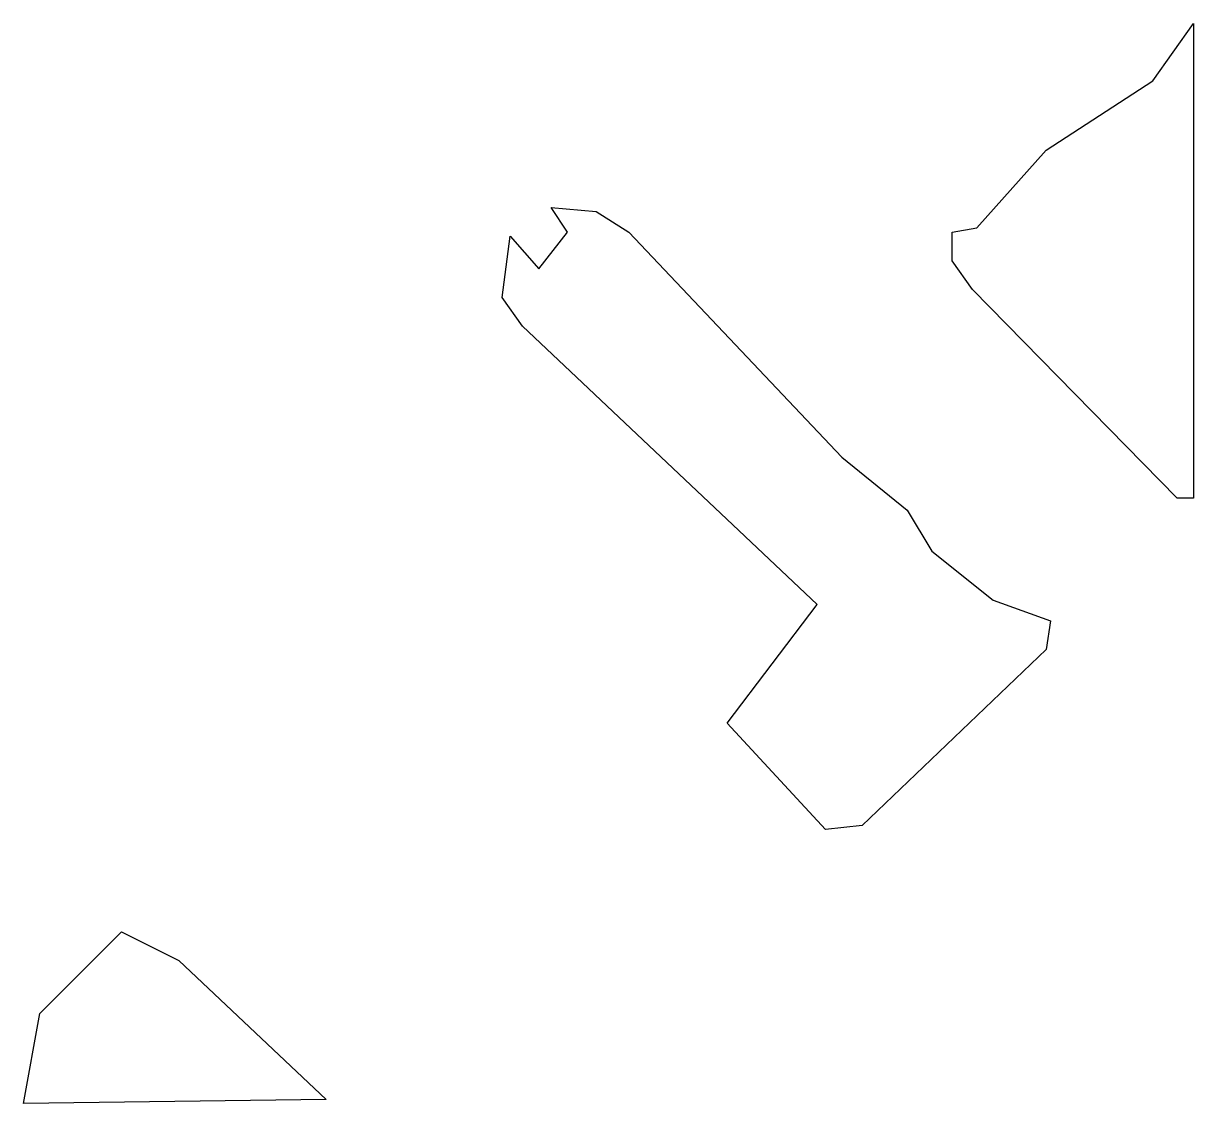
# Model space of a CAD drawing. Header units: metres. Extents: x 112 to 256, y 0 to 132.
import ezdxf

# ---------------------------------------------------------------- set-up
doc = ezdxf.new("R2010")
doc.units = ezdxf.units.M

msp = doc.modelspace()

# ---------------------------------------------------------------- linework, layer by layer
for points in [[(253.5, 74), (228.5, 99.5), (226, 103), (226, 106.5), (229, 107), (237.5, 116.5), (250.5, 125), (255.5, 132), (255.5, 74), (253.5, 74)], [(172, 106), (175.5, 102), (179, 106.5), (177, 109.5), (182.5, 109), (186.5, 106.5), (212.5, 79), (220.5, 72.5), (223.5, 67.5), (231, 61.5), (238, 59), (237.5, 55.5), (215, 34), (210.5, 33.5), (198.5, 46.5), (209.5, 61), (173.5, 95), (171, 98.5), (172, 106)], [(112.5, 0), (114.5, 11), (124.5, 21), (131.5, 17.5), (149.5, 0.5), (112.5, 0)]]:
    msp.add_lwpolyline(points, close=True)

doc.saveas('drawing.dxf')
